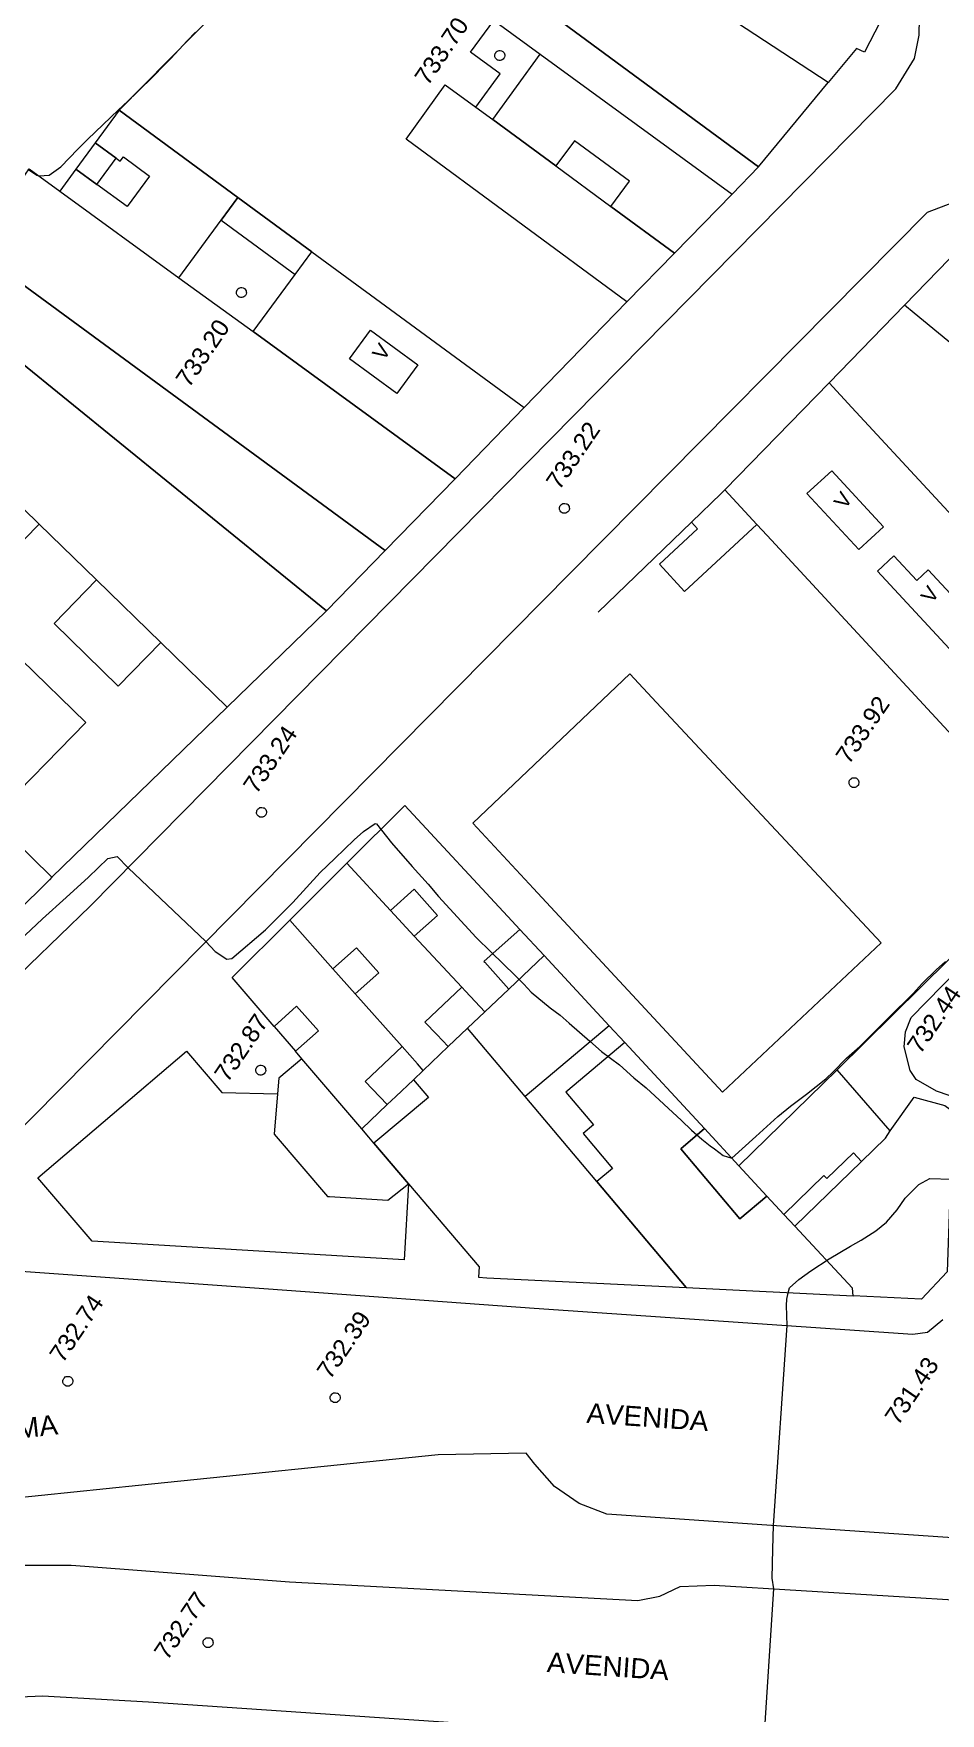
# Model space of a CAD drawing. Header units: metres. Extents: x 325024 to 7190115, y 7391967 to 10157759.
# Drawn here: x 326303.7 to 326394.9, y 7392757.2 to 7392926.1 of the extents above; entities that cross this region are included whole.
import ezdxf
from ezdxf.enums import TextEntityAlignment as Align

# ---------------------------------------------------------------- set-up
doc = ezdxf.new("R2010")
doc.units = ezdxf.units.M
doc.layers.get('0').update_dxf_attribs({"lineweight": 18})
for name, color, linetype, lineweight in [('100_SIST_VIARIO_MEIO_FIO', 1, 'Continuous', 18), ('108_SEP_FIS_CANT_CENT_ILHA', 7, 'Continuous', 18), ('144_P_DUPLA_ASF_TOP', 7, 'Continuous', 18), ('206_MURO_E_MURO_ARRIMO', 7, 'Continuous', 18), ('214_PROJ_BEIRAL_EDIF', 10, 'Continuous', 18), ('604_CURVA_INTERM', 7, 'Continuous', 18), ('606_PTO_COTADO', 7, 'Continuous', 18), ('608_PTO_COTADO_INTERVIA', 1, 'Continuous', 18)]:
    doc.layers.add(name, color=color, linetype=linetype, lineweight=lineweight)
doc.styles.add('Style-Arial', font='arial.ttf', dxfattribs={"height": 1.75})

# ---------------------------------------------------------------- blocks, each defined once
blk = doc.blocks.new('SP09')
at = {"color": 0, "linetype": 'Continuous'}
blk.add_lwpolyline([(-0.03, -0.51), (-0.14, -0.49), (-0.24, -0.46), (-0.31, -0.42), (-0.35, -0.39), (-0.42, -0.31), (-0.47, -0.24), (-0.51, -0.15), (-0.52, -0.09), (-0.52, 0.03), (-0.51, 0.11), (-0.48, 0.2), (-0.44, 0.27), (-0.4, 0.33), (-0.32, 0.39), (-0.23, 0.44), (-0.15, 0.48), (-0.1, 0.48), (-0.03, 0.48), (0.08, 0.48), (0.19, 0.44), (0.27, 0.4), (0.35, 0.32), (0.41, 0.23), (0.46, 0.11), (0.48, 0.03), (0.48, -0.03), (0.47, -0.08), (0.44, -0.21), (0.38, -0.3), (0.31, -0.38), (0.23, -0.44), (0.1, -0.49), (0.02, -0.51)], close=True, dxfattribs=at)
blk = doc.blocks.new('SP10')
at = {"color": 0, "linetype": 'Continuous'}
blk.add_lwpolyline([(-0.03, -0.51), (-0.14, -0.49), (-0.24, -0.46), (-0.31, -0.42), (-0.35, -0.39), (-0.42, -0.31), (-0.47, -0.24), (-0.51, -0.15), (-0.52, -0.09), (-0.52, 0.03), (-0.51, 0.11), (-0.48, 0.2), (-0.44, 0.27), (-0.4, 0.33), (-0.32, 0.39), (-0.23, 0.44), (-0.15, 0.48), (-0.1, 0.48), (-0.03, 0.48), (0.08, 0.48), (0.19, 0.44), (0.27, 0.4), (0.35, 0.32), (0.41, 0.23), (0.46, 0.11), (0.48, 0.03), (0.48, -0.03), (0.47, -0.08), (0.44, -0.21), (0.38, -0.3), (0.31, -0.38), (0.23, -0.44), (0.1, -0.49), (0.02, -0.51)], close=True, dxfattribs=at)

msp = doc.modelspace()

# ---------------------------------------------------------------- linework, layer by layer
at = {"layer": '100_SIST_VIARIO_MEIO_FIO'}
for points in [[(326284.998, 7392814.804), (326309.435, 7392838.358), (326390.379, 7392920.524), (326392.27, 7392923.561), (326392.732, 7392925.894), (326393.38, 7392959.461)], [(326399.387, 7392908.788), (326398.18, 7392909.138), (326396.086, 7392909.06), (326393.52, 7392908.086), (326357.712, 7392871.905), (326297.854, 7392811.357), (326296.7, 7392808.518), (326296.912, 7392805.278), (326298.287, 7392803.076), (326300.597, 7392801.825), (326327.331, 7392799.899)]]:
    msp.add_lwpolyline(points, dxfattribs=at)
at = {"layer": '100_SIST_VIARIO_MEIO_FIO', "flags": 128}
for points in [[(326396.924, 7392818.954), (326394.479, 7392819.786), (326392.409, 7392820.951), (326391.822, 7392821.862), (326391.227, 7392824.221), (326391.353, 7392825.728), (326391.935, 7392827.183), (326396.609, 7392831.96)], [(326327.331, 7392799.899), (326354.042, 7392797.974), (326392.094, 7392795.364), (326393.571, 7392795.563), (326395.106, 7392796.828)], [(326304.625, 7392758.966), (326300.118, 7392758.775)], [(326466.257, 7392603.175), (326461.013, 7392619.492), (326457.781, 7392630.749), (326455.724, 7392643.91), (326454.755, 7392658.716), (326458.621, 7392718.187), (326459.842, 7392739.937), (326459.149, 7392746.444), (326458.237, 7392747.764), (326456.697, 7392748.539), (326438.415, 7392750.069), (326406.107, 7392752.636), (326404.592, 7392752.508), (326403.426, 7392751.718), (326402.741, 7392749.015), (326399.87, 7392706.177), (326394.252, 7392706.5), (326397.369, 7392748.261), (326396.63, 7392750.523), (326394.998, 7392752.096), (326393.694, 7392752.764), (326391.803, 7392753.187), (326315.29, 7392758.391), (326304.625, 7392758.966)]]:
    msp.add_lwpolyline(points, dxfattribs=at)
at = {"layer": '108_SEP_FIS_CANT_CENT_ILHA', "flags": 128}
for points in [[(326442.327, 7392771.743), (326379.342, 7392776.038), (326361.349, 7392777.269), (326358.553, 7392778.336), (326356.093, 7392780.04), (326354.111, 7392782.283), (326353.235, 7392783.409), (326344.382, 7392783.246), (326314.263, 7392780.151)], [(326308.896, 7392772.041), (326329.439, 7392770.48), (326364.467, 7392768.602), (326366.668, 7392769.044), (326368.699, 7392769.999), (326372.113, 7392770.119), (326442.056, 7392765.85), (326443.995, 7392766.921), (326444.779, 7392768.187), (326445.284, 7392770.861), (326445.119, 7392771.321), (326442.327, 7392771.743)]]:
    msp.add_lwpolyline(points, dxfattribs=at)
at = {"layer": '108_SEP_FIS_CANT_CENT_ILHA'}
msp.add_lwpolyline([(326314.263, 7392780.151), (326301.267, 7392778.815), (326261.177, 7392774.257), (326255.878, 7392768.86), (326255.978, 7392768.161), (326256.665, 7392767.999), (326292.872, 7392771.727), (326297.143, 7392772.135), (326307.515, 7392772.146), (326308.896, 7392772.041)], dxfattribs=at)
at = {"layer": '206_MURO_E_MURO_ARRIMO'}
for p, q in [((326369.84, 7392876.948), (326360.458, 7392867.901)), ((326384.482, 7392821.923), (326402.332, 7392839.592))]:
    msp.add_line(p, q, dxfattribs=at)
at = {"layer": '206_MURO_E_MURO_ARRIMO', "flags": 128}
for points in [[(326355.028, 7392833.406), (326352.595, 7392836.031)], [(326361.573, 7392826.345), (326363.14, 7392824.655)], [(326341.904, 7392820.927), (326340.13, 7392819.24)]]:
    msp.add_lwpolyline(points, dxfattribs=at)
at = {"layer": '206_MURO_E_MURO_ARRIMO'}
for points in [[(326327.9, 7392826.292), (326330.041, 7392823.784)], [(326340.13, 7392819.24), (326339.276, 7392818.428)]]:
    msp.add_lwpolyline(points, dxfattribs=at)
at = {"layer": '214_PROJ_BEIRAL_EDIF'}
for points in [[(326348.182, 7392961.524), (326349.105, 7392957.533), (326353.028, 7392955.306), (326389.813, 7392934.427), (326389.854, 7392929.244), (326387.231, 7392924.192), (326386.436, 7392924.579), (326383.585, 7392921.14), (326357.871, 7392938.008), (326356.053, 7392939.2), (326341.405, 7392948.809), (326332.644, 7392948.922), (326332.665, 7392950.079), (326328.811, 7392950.058), (326326.643, 7392951.994), (326326.717, 7392962.895), (326330.409, 7392962.856), (326338.591, 7392962.77), (326340.838, 7392962.746), (326345.861, 7392962.694), (326348.034, 7392962.671)], [(326348.176, 7392918.662), (326350.634, 7392922.001), (326347.649, 7392924.198), (326349.983, 7392927.369), (326346.71, 7392929.751), (326339.888, 7392934.717), (326334.145, 7392938.897), (326333.243, 7392939.554), (326327.315, 7392933.565), (326312.339, 7392918.354), (326324.266, 7392909.598), (326331.696, 7392904.143), (326353.039, 7392888.476), (326363.358, 7392899.093), (326341.19, 7392915.435), (326345.095, 7392920.898)], [(326383.585, 7392921.14), (326357.871, 7392938.008), (326352.715, 7392930.242), (326376.592, 7392912.671), (326379.124, 7392915.758)], [(326354.64, 7392923.979), (326373.932, 7392909.937), (326376.592, 7392912.671), (326352.715, 7392930.242), (326350.538, 7392926.965)], [(326356.225, 7392912.759), (326349.892, 7392917.417), (326354.64, 7392923.979), (326373.932, 7392909.937), (326368.147, 7392903.99), (326361.749, 7392908.696), (326363.603, 7392911.215), (326358.08, 7392915.279)], [(326356.225, 7392912.759), (326361.749, 7392908.696), (326368.147, 7392903.99), (326363.358, 7392899.093), (326341.19, 7392915.435), (326345.095, 7392920.898), (326348.176, 7392918.662), (326349.892, 7392917.417)], [(326306.381, 7392910.238), (326318.344, 7392901.531), (326322.584, 7392907.306), (326324.266, 7392909.598), (326312.339, 7392918.354), (326309.93, 7392915.072), (326312.019, 7392913.539), (326312.44, 7392913.229), (326312.762, 7392913.668), (326315.385, 7392911.742), (326313.129, 7392908.669), (326310.085, 7392910.905), (326307.996, 7392912.438)], [(326307.996, 7392912.438), (326310.085, 7392910.905), (326312.019, 7392913.539), (326309.93, 7392915.072)], [(326318.344, 7392901.531), (326325.796, 7392896.106), (326346.094, 7392881.331), (326339.074, 7392874.109), (326297.735, 7392904.419), (326303.299, 7392912.482), (326306.381, 7392910.238)], [(326292.493, 7392908.262), (326297.735, 7392904.419), (326339.074, 7392874.109), (326333.183, 7392868.048), (326302.005, 7392893.39), (326285.601, 7392906.722), (326288.73, 7392911.022)], [(326331.696, 7392904.143), (326324.266, 7392909.598), (326322.584, 7392907.306), (326330.014, 7392901.852)], [(326353.039, 7392888.476), (326346.094, 7392881.331), (326325.796, 7392896.106), (326330.014, 7392901.852), (326331.696, 7392904.143)], [(326335.486, 7392893.388), (326337.593, 7392896.259), (326342.336, 7392892.777), (326340.229, 7392889.907)], [(326316.524, 7392864.871), (326310.065, 7392871.16), (326304.302, 7392876.77), (326294.534, 7392886.28), (326302.005, 7392893.39), (326333.183, 7392868.048), (326323.202, 7392858.37)], [(326376.414, 7392876.716), (326373.188, 7392880.199), (326372.827, 7392879.828), (326369.84, 7392876.948), (326370.451, 7392876.289), (326366.616, 7392872.738), (326369.156, 7392869.995)], [(326299.547, 7392847.179), (326308.97, 7392856.842), (326302.509, 7392863.142), (326293.098, 7392853.491), (326287.217, 7392859.248), (326301.347, 7392873.739), (326304.302, 7392876.77), (326310.065, 7392871.16), (326305.791, 7392866.777), (326312.245, 7392860.483), (326316.524, 7392864.871), (326323.202, 7392858.37), (326305.575, 7392841.278)], [(326287.217, 7392859.248), (326293.098, 7392853.491), (326299.547, 7392847.179), (326305.575, 7392841.278), (326305.317, 7392841.028), (326301.973, 7392837.698), (326281.188, 7392858.673), (326284.419, 7392861.987)], [(326336.703, 7392815.982), (326330.68, 7392823.036), (326330.041, 7392823.784), (326332.362, 7392825.849), (326330.17, 7392828.312), (326327.9, 7392826.292), (326323.699, 7392831.212), (326329.469, 7392836.952), (326333.809, 7392832.075), (326336.052, 7392829.555), (326340.759, 7392824.267), (326337.064, 7392820.754), (326339.276, 7392818.428)]]:
    msp.add_lwpolyline(points, close=True, dxfattribs=at)
for points in [[(326391.256, 7392898.769), (326395.748, 7392903.386), (326395.868, 7392903.471)], [(326392.229, 7392897.971), (326391.256, 7392898.769), (326383.669, 7392890.971), (326385.958, 7392888.495)], [(326392.229, 7392897.971), (326391.256, 7392898.769)], [(326376.414, 7392876.716), (326373.188, 7392880.199), (326383.669, 7392890.971), (326385.958, 7392888.495)], [(326377.434, 7392875.614), (326376.414, 7392876.716)], [(326366.336, 7392858.843), (326363.639, 7392861.731), (326347.876, 7392846.697)], [(326347.132, 7392829.822), (326346.754, 7392830.231), (326341.993, 7392835.369), (326344.33, 7392837.449), (326341.992, 7392840.075), (326339.603, 7392837.949), (326335.222, 7392842.676), (326341.056, 7392848.481), (326351.805, 7392836.884)], [(326347.876, 7392846.697), (326353.96, 7392840.141)], [(326333.809, 7392832.075), (326329.469, 7392836.952), (326335.222, 7392842.676), (326339.603, 7392837.949), (326341.993, 7392835.369), (326346.754, 7392830.231), (326343.065, 7392826.724), (326344.254, 7392825.473)], [(326342.306, 7392822.528), (326340.759, 7392824.267), (326336.052, 7392829.555), (326338.439, 7392831.679), (326336.196, 7392834.2), (326333.809, 7392832.075)], [(326349.3, 7392833.098), (326348.993, 7392832.825), (326349.066, 7392832.744)], [(326329.717, 7392803.504), (326309.614, 7392804.696), (326304.173, 7392811.069), (326319.095, 7392823.81), (326322.642, 7392819.655), (326328.253, 7392819.515), (326327.911, 7392815.458), (326333.26, 7392809.194), (326333.473, 7392809.181)], [(326330.68, 7392823.036), (326328.384, 7392821.075), (326328.253, 7392819.515), (326327.911, 7392815.458), (326333.26, 7392809.194), (326333.473, 7392809.181)], [(326337.419, 7392815.143), (326336.703, 7392815.982), (326330.68, 7392823.036)]]:
    msp.add_lwpolyline(points, dxfattribs=at)
at = {"layer": '214_PROJ_BEIRAL_EDIF', "flags": 128}
for points in [[(326395.868, 7392903.471), (326397.136, 7392904.365), (326398.304, 7392904.534), (326399.11, 7392904.302), (326400.305, 7392903.796), (326412.053, 7392894.305), (326405.764, 7392886.855), (326392.229, 7392897.971)], [(326405.764, 7392886.855), (326392.229, 7392897.971)], [(326385.958, 7392888.495), (326401.965, 7392871.186), (326407.799, 7392864.877), (326413.607, 7392858.597), (326410.003, 7392855.05), (326405.38, 7392859.521), (326402.165, 7392856.197), (326406.72, 7392851.728), (326403.071, 7392847.931), (326377.434, 7392875.614)], [(326385.958, 7392888.495), (326401.965, 7392871.186), (326411.259, 7392882.342), (326405.764, 7392886.855)], [(326353.96, 7392840.141), (326372.954, 7392819.674), (326388.913, 7392834.671), (326366.336, 7392858.843)], [(326351.805, 7392836.884), (326352.595, 7392836.031), (326349.3, 7392833.098)], [(326349.066, 7392832.744), (326351.48, 7392830.032), (326349.065, 7392827.736)], [(326349.065, 7392827.736), (326347.132, 7392829.822)], [(326344.254, 7392825.473), (326345.409, 7392824.259), (326342.893, 7392821.868), (326342.306, 7392822.528)], [(326333.473, 7392809.181), (326339.339, 7392808.811), (326341.422, 7392810.454), (326337.936, 7392814.537), (326337.419, 7392815.143)], [(326341.422, 7392810.454), (326340.958, 7392802.837), (326329.717, 7392803.504)], [(326333.473, 7392809.181), (326339.339, 7392808.811), (326341.422, 7392810.454)]]:
    msp.add_lwpolyline(points, dxfattribs=at)
for points in [[(326381.45, 7392879.826), (326383.937, 7392882.129), (326389.146, 7392876.504), (326386.659, 7392874.201)], [(326388.524, 7392872.044), (326396.176, 7392863.78), (326398.999, 7392866.395), (326393.643, 7392872.178), (326392.477, 7392871.099), (326390.181, 7392873.578)], [(326351.48, 7392830.032), (326355.028, 7392833.406), (326361.573, 7392826.345), (326353.14, 7392819.233), (326347.347, 7392826.103), (326349.065, 7392827.736)], [(326347.347, 7392826.103), (326345.409, 7392824.259), (326342.893, 7392821.868), (326341.904, 7392820.927), (326343.404, 7392819.148), (326337.936, 7392814.537), (326341.422, 7392810.454), (326348.525, 7392802.136), (326348.438, 7392801.084), (326349.288, 7392801.036), (326369.323, 7392800.041), (326360.343, 7392810.691), (326353.14, 7392819.233)], [(326360.343, 7392810.691), (326369.323, 7392800.041), (326386.094, 7392799.208), (326386.009, 7392799.981), (326380.24, 7392806.205), (326379.137, 7392807.395), (326377.43, 7392809.236), (326374.708, 7392806.941), (326368.758, 7392813.997), (326371.149, 7392816.013), (326363.14, 7392824.655), (326357.226, 7392819.668), (326359.995, 7392816.385), (326358.964, 7392815.516), (326361.915, 7392812.016)], [(326377.43, 7392809.236), (326379.137, 7392807.395), (326383.152, 7392811.299), (326383.448, 7392810.994), (326386.108, 7392813.581), (326386.942, 7392812.723), (326389.333, 7392815.048), (326389.814, 7392815.801), (326384.482, 7392821.923), (326374.601, 7392812.289)], [(326380.24, 7392806.205), (326386.942, 7392812.723), (326389.333, 7392815.048), (326389.814, 7392815.801), (326392.204, 7392819.162), (326395.315, 7392818.329), (326395.8, 7392817.966), (326396.066, 7392817.091), (326395.538, 7392801.635), (326392.954, 7392798.867), (326386.094, 7392799.208), (326386.009, 7392799.981)], [(326374.601, 7392812.289), (326371.149, 7392816.013), (326368.758, 7392813.997), (326374.708, 7392806.941), (326377.43, 7392809.236)]]:
    msp.add_lwpolyline(points, close=True, dxfattribs=at)
at = {"layer": '604_CURVA_INTERM', "flags": 128}
for points, elevation in [([(326303.141, 7392912.45), (326304.07, 7392911.835), (326304.294, 7392911.757), (326305.303, 7392911.849), (326306.479, 7392912.658), (326308.175, 7392914.462), (326309.174, 7392915.45), (326312.225, 7392918.371), (326313.217, 7392919.282), (326314.141, 7392920.159), (326315.881, 7392921.882), (326316.689, 7392922.725), (326317.533, 7392923.572), (326319.165, 7392925.317), (326320.011, 7392926.196)], 734), ([(326299.431, 7392832.226), (326304.638, 7392837.11), (326307.023, 7392839.233), (326309.241, 7392841.293), (326311.204, 7392843.149), (326312.128, 7392843.353), (326313.253, 7392842.234), (326321.051, 7392834.822), (326321.997, 7392833.802), (326323.16, 7392833.049), (326323.649, 7392833.125), (326327.054, 7392835.979), (326329.795, 7392838.726), (326332.53, 7392841.751), (326334.003, 7392843.152), (326335.94, 7392845.043), (326336.882, 7392845.868), (326338.068, 7392846.684), (326338.208, 7392846.636), (326339.694, 7392844.72), (326341.771, 7392842.37), (326343.38, 7392840.579), (326344.419, 7392839.357), (326348.193, 7392835.232), (326349.723, 7392833.738)], 733), ([(326349.723, 7392833.738), (326352.137, 7392831.395), (326352.992, 7392830.532), (326353.737, 7392829.741), (326355.634, 7392828.17), (326356.647, 7392827.415), (326357.541, 7392826.6), (326359.626, 7392824.792), (326360.787, 7392823.77), (326362.623, 7392822.416), (326364.039, 7392821.135), (326365.304, 7392820.112), (326368.832, 7392816.821), (326369.833, 7392815.856), (326370.888, 7392814.957), (326371.734, 7392814.27), (326372.141, 7392813.981), (326373.039, 7392813.3), (326373.893, 7392813.042), (326376.302, 7392815.24), (326378.523, 7392817.218), (326379.807, 7392818.279), (326381.418, 7392819.487), (326383.332, 7392821.033), (326384.071, 7392821.736), (326385.414, 7392823.111), (326386.754, 7392824.258), (326389.674, 7392827.169), (326392.112, 7392829.593), (326393.029, 7392830.585), (326394.434, 7392831.963), (326395.377, 7392832.802)], 733)]:
    msp.add_lwpolyline(points, dxfattribs=dict(at, elevation=elevation))
at = {"layer": '604_CURVA_INTERM', "elevation": 732}
msp.add_lwpolyline([(326377.101, 7392754.187), (326378.106, 7392769.754), (326377.968, 7392770.834), (326378.005, 7392773.75), (326378.083, 7392776.124), (326379.461, 7392796.23), (326379.407, 7392798.231), (326379.429, 7392798.882), (326379.552, 7392799.508), (326379.678, 7392800.002), (326380.622, 7392800.838), (326381.839, 7392801.71), (326383.691, 7392802.935), (326385.818, 7392804.208), (326386.891, 7392804.807), (326388.361, 7392805.758), (326389.429, 7392806.609), (326390.521, 7392807.848), (326391.318, 7392809.014), (326392.695, 7392810.405), (326393.801, 7392810.998), (326395.962, 7392810.946)], dxfattribs=at)

# ---------------------------------------------------------------- block references
at = {"layer": '606_PTO_COTADO', "rotation": 55.83005668387076}
for p in [(326350.585, 7392923.887, 733.705), (326324.623, 7392900.068, 733.205), (326357.08, 7392878.376, 733.225), (326386.178, 7392850.81, 733.92), (326326.645, 7392847.827, 733.245), (326326.566, 7392821.918, 732.87), (326334.044, 7392789, 732.39), (326321.272, 7392764.384, 732.76)]:
    msp.add_blockref('SP09', p, dxfattribs=at)
at = {"layer": '608_PTO_COTADO_INTERVIA', "rotation": 55.83005668387076}
msp.add_blockref('SP10', (326307.179, 7392790.651, 732.74), dxfattribs=at)

# ---------------------------------------------------------------- texts
at = {"layer": '144_P_DUPLA_ASF_TOP', "style": 'Style-Arial'}
for s, rotation, p in [('AVENIDA', 356.07611, (326359.318, 7392787.455)), ('LIMA', 6.26882, (326299.662, 7392785.58)), ('AVENIDA', 356.12453, (326355.338, 7392762.407))]:
    msp.add_text(s, height=2, rotation=rotation, dxfattribs=at).set_placement(p, align=Align.MIDDLE_LEFT)
at = {"layer": '214_PROJ_BEIRAL_EDIF', "style": 'Style-Arial'}
for p in [(326338.911, 7392893.083), (326385.298, 7392878.165), (326394.023, 7392868.702)]:
    msp.add_text('V', height=1.5, rotation=55.83006, dxfattribs=at).set_placement(p)
at = {"layer": '606_PTO_COTADO', "style": 'Style-Arial'}
for s, p in [('733.70', (326344.728, 7392924.315, 733.705)), ('733.20', (326320.718, 7392893.963, 733.205)), ('733.22', (326357.938, 7392883.669, 733.225)), ('733.92', (326387.036, 7392856.103, 733.92)), ('733.24', (326327.504, 7392853.12, 733.245)), ('732.87', (326324.602, 7392824.142, 732.87)), ('732.39', (326334.902, 7392794.293, 732.39)), ('732.77', (326318.547, 7392766.067, 732.76))]:
    msp.add_text(s, height=1.75, rotation=55.83006, dxfattribs=at).set_placement(p, align=Align.MIDDLE_CENTER)
at = {"layer": '608_PTO_COTADO_INTERVIA', "style": 'Style-Arial'}
for s, p in [('732.44', (326394.216, 7392826.99, 732.445)), ('732.74', (326308.038, 7392795.944, 732.74)), ('731.43', (326391.972, 7392789.678, 731.43))]:
    msp.add_text(s, height=1.75, rotation=55.83006, dxfattribs=at).set_placement(p, align=Align.MIDDLE_CENTER)

doc.saveas('drawing.dxf')
